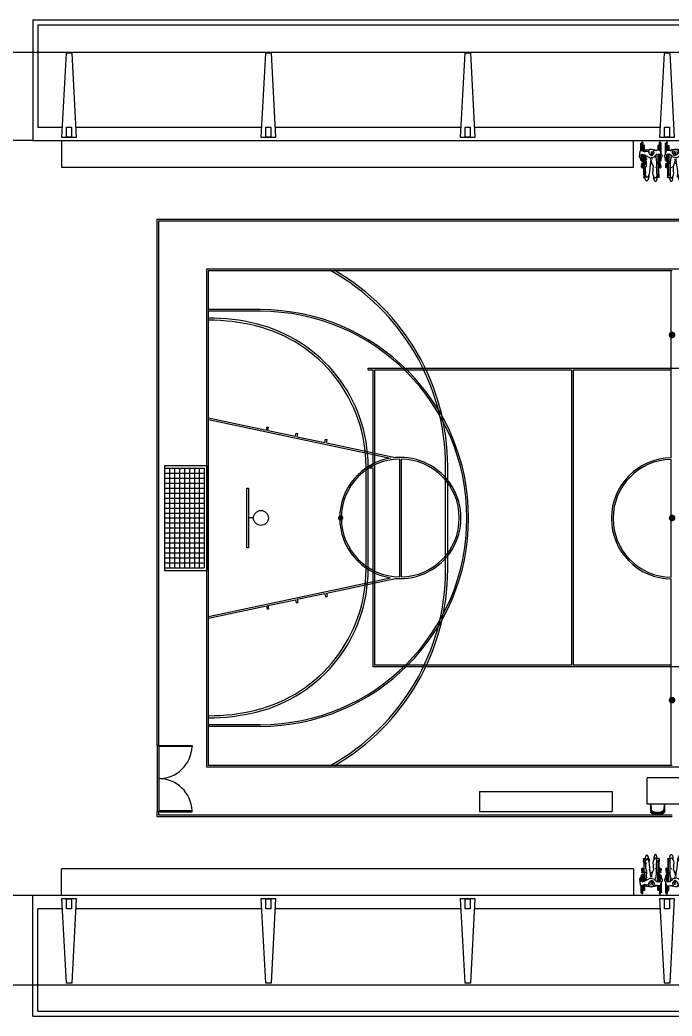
# Model space of a CAD drawing. Header units: millimetres. Extents: x 732 to 1037, y 127 to 299.
# Drawn here: x 750.83 to 770.46, y 268.9 to 298.9 of the extents above; entities that cross this region are included whole.
import ezdxf

# ---------------------------------------------------------------- set-up
doc = ezdxf.new("R2010")
doc.units = ezdxf.units.MM
doc.layers.add('I-ARQ', color=8, linetype='Continuous')

# ---------------------------------------------------------------- blocks, each defined once
blk = doc.blocks.new('deficente_002')
at = {"color": 0, "linetype": 'ByBlock'}
for p, q in [((-0.471, 0.828), (-0.457, 0.91)), ((-0.457, 0.91), (-0.446, 0.926)), ((-0.446, 0.926), (-0.425, 0.935)), ((-0.443, 0.938), (-0.443, 1.158)), ((-0.438, 1.147), (-0.414, 1.147)), ((-0.425, 0.935), (-0.337, 0.905)), ((-0.412, 0.94), (-0.412, 1.174)), ((-0.383, 1.174), (-0.383, 0.929)), ((-0.356, 1.089), (-0.356, 0.98)), ((-0.328, 1.089), (-0.356, 1.089)), ((-0.356, 0.98), (-0.328, 0.98)), ((-0.35, 0.98), (-0.35, 0.916)), ((-0.337, 0.905), (-0.329, 0.897)), ((-0.334, 0.979), (-0.334, 0.912)), ((-0.334, 0.935), (-0.272, 0.953)), ((-0.329, 0.897), (-0.292, 0.914)), ((-0.328, 0.98), (-0.328, 1.089)), ((-0.292, 0.914), (-0.251, 0.918)), ((-0.272, 0.953), (-0.199, 0.966)), ((-0.251, 0.918), (-0.214, 0.91)), ((-0.194, 0.943), (-0.211, 0.929)), ((-0.211, 0.929), (-0.209, 0.903)), ((-0.209, 0.903), (-0.204, 0.867)), ((-0.199, 0.966), (-0.125, 0.97)), ((-0.177, 0.96), (-0.194, 0.943)), ((-0.19, 0.944), (-0.184, 0.93)), ((-0.158, 0.961), (-0.177, 0.96)), ((-0.144, 0.965), (-0.158, 0.961)), ((-0.116, 0.964), (-0.144, 0.965)), ((-0.125, 0.97), (-0.02, 0.959)), ((-0.071, 0.952), (-0.116, 0.964)), ((-0.087, 0.853), (-0.102, 0.917)), ((-0.045, 0.914), (-0.071, 0.952)), ((-0.012, 0.932), (-0.05, 0.922)), ((-0.041, 0.862), (-0.045, 0.914)), ((-0.02, 0.959), (0.039, 0.938)), ((0.022, 0.925), (-0.012, 0.932)), ((0.098, 0.943), (0.026, 0.93)), ((0.069, 1.089), (0.069, 0.98)), ((0.097, 1.089), (0.069, 1.089)), ((0.069, 0.98), (0.097, 0.98)), ((0.074, 0.98), (0.074, 0.946)), ((0.091, 0.979), (0.091, 0.95)), ((0.097, 0.98), (0.097, 1.089)), ((0.139, 0.931), (0.098, 0.943)), ((0.12, 0.945), (0.12, 1.177)), ((0.165, 0.875), (0.139, 0.931)), ((0.149, 1.177), (0.149, 0.922)), ((0.165, 1.147), (0.15, 1.147)), ((0.175, 0.852), (0.175, 1.155)), ((-0.486, 0.777), (-0.469, 0.813)), ((-0.481, 0.735), (-0.486, 0.777)), ((-0.462, 0.715), (-0.481, 0.735)), ((-0.469, 0.813), (-0.471, 0.828)), ((-0.46, 0.731), (-0.471, 0.731)), ((-0.467, 0.812), (-0.456, 0.8)), ((-0.457, 0.702), (-0.46, 0.731)), ((-0.457, 0.702), (-0.453, 0.697)), ((-0.456, 0.8), (-0.424, 0.789)), ((-0.442, 0.701), (-0.453, 0.697)), ((-0.443, 0.633), (-0.443, 0.691)), ((-0.44, 0.72), (-0.442, 0.701)), ((-0.429, 0.751), (-0.44, 0.72)), ((-0.438, 0.644), (-0.414, 0.644)), ((-0.429, 0.79), (-0.429, 0.751)), ((-0.424, 0.789), (-0.398, 0.828)), ((-0.412, 0.611), (-0.412, 0.796)), ((-0.397, 0.826), (-0.348, 0.807)), ((-0.383, 0.811), (-0.383, 0.611)), ((-0.354, 0.459), (-0.354, 0.802)), ((-0.348, 0.807), (-0.325, 0.807)), ((-0.335, 0.824), (-0.319, 0.8)), ((-0.324, 0.795), (-0.324, 0.529)), ((-0.319, 0.8), (-0.296, 0.783)), ((-0.287, 0.734), (-0.297, 0.779)), ((-0.296, 0.783), (-0.271, 0.769)), ((-0.28, 0.706), (-0.287, 0.734)), ((-0.282, 0.657), (-0.278, 0.701)), ((-0.273, 0.538), (-0.282, 0.657)), ((-0.279, 0.685), (-0.264, 0.679)), ((-0.271, 0.769), (-0.251, 0.763)), ((-0.264, 0.679), (-0.255, 0.682)), ((-0.261, 0.765), (-0.203, 0.732)), ((-0.185, 0.866), (-0.207, 0.899)), ((-0.204, 0.867), (-0.181, 0.828)), ((-0.203, 0.732), (-0.158, 0.718)), ((-0.181, 0.828), (-0.169, 0.822)), ((-0.175, 0.824), (-0.158, 0.802)), ((-0.169, 0.822), (-0.147, 0.82)), ((-0.138, 0.668), (-0.161, 0.489)), ((-0.158, 0.802), (-0.139, 0.79)), ((-0.158, 0.718), (-0.118, 0.719)), ((-0.144, 0.67), (-0.157, 0.683)), ((-0.152, 0.89), (-0.131, 0.881)), ((-0.147, 0.82), (-0.12, 0.828)), ((-0.139, 0.79), (-0.121, 0.783)), ((-0.134, 0.839), (-0.107, 0.839)), ((-0.131, 0.881), (-0.117, 0.877)), ((-0.119, 0.619), (-0.13, 0.667)), ((-0.121, 0.783), (-0.1, 0.785)), ((-0.12, 0.828), (-0.088, 0.852)), ((-0.097, 0.542), (-0.119, 0.619)), ((-0.118, 0.719), (-0.058, 0.732)), ((-0.092, 0.685), (-0.117, 0.675)), ((-0.1, 0.785), (-0.058, 0.833)), ((-0.088, 0.852), (-0.069, 0.841)), ((-0.069, 0.841), (-0.056, 0.843)), ((-0.058, 0.833), (-0.041, 0.862)), ((-0.058, 0.732), (-0.023, 0.755)), ((-0.023, 0.755), (-0.009, 0.782)), ((-0.013, 0.784), (0.012, 0.793)), ((0.01, 0.748), (0.003, 0.709)), ((0.007, 0.721), (0.021, 0.677)), ((0.008, 0.787), (0.011, 0.75)), ((0.012, 0.793), (0.032, 0.806)), ((0.021, 0.677), (0.029, 0.552)), ((0.032, 0.806), (0.054, 0.831)), ((0.049, 0.826), (0.073, 0.815)), ((0.07, 0.805), (0.07, 0.529)), ((0.073, 0.815), (0.092, 0.823)), ((0.092, 0.823), (0.103, 0.829)), ((0.1, 0.459), (0.1, 0.816)), ((0.107, 0.833), (0.137, 0.796)), ((0.12, 0.614), (0.12, 0.806)), ((0.149, 0.798), (0.137, 0.796)), ((0.142, 0.796), (0.137, 0.764)), ((0.137, 0.764), (0.149, 0.73)), ((0.148, 0.645), (0.167, 0.645)), ((0.163, 0.81), (0.149, 0.798)), ((0.149, 0.731), (0.149, 0.614)), ((0.149, 0.714), (0.164, 0.717)), ((0.17, 0.831), (0.163, 0.81)), ((0.164, 0.73), (0.17, 0.737)), ((0.164, 0.717), (0.164, 0.73)), ((0.17, 0.831), (0.165, 0.875)), ((0.198, 0.797), (0.17, 0.831)), ((0.17, 0.737), (0.183, 0.719)), ((0.175, 0.63), (0.175, 0.716)), ((0.183, 0.719), (0.193, 0.724)), ((0.193, 0.724), (0.204, 0.772)), ((0.204, 0.772), (0.198, 0.797)), ((-0.42, 0.429), (-0.42, 0.501)), ((-0.354, 0.459), (-0.42, 0.459)), ((-0.336, 0.429), (-0.42, 0.429)), ((-0.413, 0.459), (-0.413, 0.542)), ((-0.413, 0.426), (-0.413, 0.43)), ((-0.385, 0.542), (-0.385, 0.461)), ((-0.385, 0.428), (-0.385, 0.426)), ((-0.345, 0.524), (-0.354, 0.529)), ((-0.354, 0.459), (-0.344, 0.43)), ((-0.354, 0.228), (-0.354, 0.429)), ((-0.333, 0.524), (-0.345, 0.524)), ((-0.336, 0.524), (-0.336, 0.23)), ((-0.324, 0.529), (-0.333, 0.524)), ((-0.321, 0.537), (-0.276, 0.537)), ((-0.319, 0.238), (-0.302, 0.333)), ((-0.302, 0.357), (-0.296, 0.403)), ((-0.29, 0.246), (-0.302, 0.357)), ((-0.296, 0.403), (-0.289, 0.437)), ((-0.289, 0.437), (-0.271, 0.488)), ((-0.277, 0.512), (-0.272, 0.538)), ((-0.273, 0.483), (-0.277, 0.512)), ((-0.264, 0.525), (-0.273, 0.538)), ((-0.175, 0.406), (-0.183, 0.289)), ((-0.175, 0.406), (-0.179, 0.405)), ((-0.165, 0.44), (-0.175, 0.406)), ((-0.161, 0.489), (-0.165, 0.44)), ((-0.15, 0.539), (-0.1, 0.538)), ((-0.064, 0.454), (-0.097, 0.542)), ((-0.079, 0.261), (-0.067, 0.323)), ((-0.069, 0.394), (-0.062, 0.461)), ((-0.069, 0.334), (-0.069, 0.394)), ((-0.058, 0.299), (-0.069, 0.334)), ((-0.002, 0.428), (-0.014, 0.423)), ((0.029, 0.552), (0.034, 0.535)), ((0.034, 0.535), (0.033, 0.432)), ((0.033, 0.432), (0.035, 0.248)), ((0.036, 0.539), (0.07, 0.538)), ((0.07, 0.529), (0.079, 0.524)), ((0.079, 0.524), (0.091, 0.524)), ((0.082, 0.524), (0.082, 0.23)), ((0.082, 0.429), (0.167, 0.429)), ((0.1, 0.459), (0.09, 0.43)), ((0.091, 0.524), (0.1, 0.529)), ((0.1, 0.459), (0.165, 0.459)), ((0.1, 0.228), (0.1, 0.429)), ((0.126, 0.54), (0.13, 0.459)), ((0.131, 0.429), (0.131, 0.424)), ((0.158, 0.459), (0.154, 0.542)), ((0.16, 0.425), (0.16, 0.429)), ((0.167, 0.429), (0.163, 0.501)), ((-0.354, 0.163), (-0.357, 0.117)), ((-0.357, 0.117), (-0.306, 0.12)), ((-0.342, 0.232), (-0.356, 0.225)), ((-0.356, 0.225), (-0.354, 0.162)), ((-0.324, 0.156), (-0.355, 0.155)), ((-0.33, 0.229), (-0.342, 0.232)), ((-0.323, 0.216), (-0.33, 0.229)), ((-0.324, 0.156), (-0.323, 0.216)), ((-0.31, 0.214), (-0.322, 0.212)), ((-0.314, 0.23), (-0.319, 0.238)), ((-0.302, 0.198), (-0.314, 0.23)), ((-0.307, 0.104), (-0.303, 0.149)), ((-0.301, 0.057), (-0.307, 0.104)), ((-0.303, 0.149), (-0.298, 0.184)), ((-0.283, 0.163), (-0.302, 0.198)), ((-0.285, 0.028), (-0.301, 0.057)), ((-0.263, 0.015), (-0.285, 0.028)), ((-0.255, 0.121), (-0.283, 0.163)), ((-0.248, 0.019), (-0.263, 0.015)), ((-0.225, 0.142), (-0.255, 0.121)), ((-0.233, 0.041), (-0.248, 0.019)), ((-0.215, 0.095), (-0.233, 0.041)), ((-0.198, 0.204), (-0.225, 0.142)), ((-0.222, 0.141), (-0.215, 0.123)), ((-0.216, 0.126), (-0.194, 0.127)), ((-0.215, 0.123), (-0.215, 0.095)), ((-0.189, 0.229), (-0.198, 0.204)), ((-0.19, 0.166), (-0.194, 0.213)), ((-0.194, 0.127), (-0.191, 0.135)), ((-0.191, 0.135), (-0.19, 0.166)), ((-0.183, 0.289), (-0.189, 0.229)), ((-0.071, 0.204), (-0.079, 0.261)), ((-0.046, 0.146), (-0.071, 0.204)), ((-0.05, 0.124), (-0.052, 0.161)), ((-0.05, 0.089), (-0.047, 0.143)), ((-0.033, 0.033), (-0.05, 0.089)), ((-0.025, 0.112), (-0.046, 0.146)), ((-0.018, 0.013), (-0.033, 0.033)), ((-0.005, 0.099), (-0.025, 0.112)), ((0, 0), (-0.018, 0.013)), ((0.029, 0.139), (-0.005, 0.099)), ((0.011, 0), (0, 0)), ((0.024, 0.013), (0.011, 0)), ((0.04, 0.07), (0.024, 0.013)), ((0.037, 0.211), (0.029, 0.139)), ((0.03, 0.131), (0.035, 0.119)), ((0.035, 0.248), (0.037, 0.211)), ((0.035, 0.119), (0.04, 0.07)), ((0.07, 0.216), (0.041, 0.216)), ((0.108, 0.123), (0.046, 0.125)), ((0.069, 0.158), (0.071, 0.216)), ((0.069, 0.158), (0.102, 0.158)), ((0.075, 0.231), (0.071, 0.216)), ((0.082, 0.234), (0.075, 0.231)), ((0.099, 0.23), (0.083, 0.234)), ((0.107, 0.219), (0.099, 0.23)), ((0.106, 0.159), (0.107, 0.219)), ((0.109, 0.123), (0.108, 0.171))]:
    blk.add_line(p, q, dxfattribs=at)
for centre, radius, start, end in [((-0.398, 1.174), 0.0146, 0, 180), ((0.134, 1.177), 0.0146, 0, 180), ((-0.398, 0.611), 0.0146, 180, 0), ((0.134, 0.614), 0.0146, 180, 0), ((-0.399, 0.542), 0.0142, 0, 180), ((-0.399, 0.426), 0.0142, 180, 0), ((0.14, 0.541), 0.0142, 2.6629, 182.6629), ((0.145, 0.425), 0.0142, 182.6629, 2.6629)]:
    blk.add_arc(centre, radius, start, end, dxfattribs=at)

msp = doc.modelspace()

# ---------------------------------------------------------------- linework, layer by layer
at = {"layer": 'I-ARQ'}
for p, q in [((751.216, 298.903), (795.399, 298.903)), ((751.216, 298.903), (751.216, 295.273)), ((751.366, 298.753), (795.249, 298.753)), ((751.366, 298.753), (751.366, 295.673)), ((732.042, 297.935), (796.593, 297.935)), ((751.366, 295.673), (752.098, 295.673)), ((752.517, 295.673), (758.098, 295.673)), ((758.517, 295.673), (764.098, 295.673)), ((764.517, 295.673), (770.098, 295.673)), ((751.216, 295.273), (747.399, 295.273)), ((751.216, 295.273), (795.399, 295.273)), ((752.083, 295.273), (752.083, 294.473)), ((752.383, 295.373), (752.233, 295.373)), ((758.383, 295.373), (758.233, 295.373)), ((764.383, 295.373), (764.233, 295.373)), ((769.295, 294.473), (769.295, 295.273)), ((770.383, 295.373), (770.233, 295.373)), ((752.083, 294.473), (769.295, 294.473)), ((754.957, 277.053), (754.957, 292.903)), ((754.957, 292.903), (785.957, 292.903)), ((755.007, 292.853), (785.907, 292.853)), ((755.007, 277.053), (755.007, 292.853)), ((756.457, 276.403), (756.457, 291.403)), ((756.457, 291.403), (784.457, 291.403)), ((756.457, 276.403), (756.457, 291.403)), ((756.457, 291.403), (784.457, 291.403)), ((756.507, 289.923), (756.507, 291.353)), ((756.507, 291.353), (760.177, 291.353)), ((756.507, 291.353), (770.457, 291.353)), ((756.507, 290.178), (756.507, 291.353)), ((760.306, 291.353), (770.432, 291.353)), ((770.432, 285.716), (770.432, 291.353)), ((758.057, 290.178), (756.507, 290.178)), ((756.507, 286.917), (756.507, 290.128)), ((758.057, 290.128), (756.507, 290.128)), ((756.507, 277.946), (756.507, 289.859)), ((761.307, 288.416), (779.457, 288.416)), ((761.307, 288.366), (761.307, 288.416)), ((761.307, 288.366), (761.457, 288.366)), ((761.457, 285.466), (761.457, 288.366)), ((767.432, 288.366), (767.432, 279.466)), ((767.482, 288.366), (767.482, 279.466)), ((756.507, 286.917), (758.244, 286.549)), ((756.507, 286.866), (761.982, 285.704)), ((756.507, 280.939), (756.507, 286.866)), ((758.244, 286.549), (758.264, 286.647)), ((758.264, 286.647), (758.313, 286.636)), ((758.292, 286.538), (758.313, 286.636)), ((758.292, 286.538), (759.124, 286.362)), ((759.124, 286.362), (759.145, 286.46)), ((759.145, 286.46), (759.194, 286.449)), ((759.173, 286.351), (759.194, 286.449)), ((759.173, 286.351), (760.004, 286.175)), ((760.004, 286.175), (760.025, 286.273)), ((760.025, 286.273), (760.074, 286.262)), ((760.053, 286.164), (760.074, 286.262)), ((760.053, 286.164), (762.136, 285.722)), ((762.252, 285.677), (762.252, 282.128)), ((762.302, 285.677), (762.302, 282.128)), ((770.432, 282.117), (770.432, 285.666)), ((755.177, 285.483), (756.457, 285.483)), ((755.177, 285.483), (755.177, 282.323)), ((755.177, 285.483), (755.177, 285.403)), ((755.177, 285.403), (756.377, 285.403)), ((755.327, 285.403), (755.327, 282.403)), ((755.477, 285.403), (755.477, 282.403)), ((755.627, 285.403), (755.627, 282.403)), ((755.777, 285.403), (755.777, 282.403)), ((755.927, 285.403), (755.927, 282.403)), ((756.077, 285.403), (756.077, 282.403)), ((756.227, 285.403), (756.227, 282.403)), ((756.377, 285.403), (756.377, 282.403)), ((756.457, 285.483), (756.457, 282.323)), ((761.246, 282.351), (761.246, 285.454)), ((761.307, 285.416), (761.307, 285.466)), ((761.457, 285.466), (761.307, 285.466)), ((761.307, 285.416), (761.457, 285.416)), ((761.31, 282.351), (761.31, 285.454)), ((761.457, 279.416), (761.457, 285.416)), ((763.641, 282.351), (763.641, 285.454)), ((763.705, 282.351), (763.705, 285.454)), ((755.177, 285.253), (756.377, 285.253)), ((755.177, 285.103), (756.377, 285.103)), ((755.177, 284.953), (756.377, 284.953)), ((755.177, 284.803), (756.377, 284.803)), ((755.177, 284.653), (756.377, 284.653)), ((755.177, 284.503), (756.377, 284.503)), ((755.177, 284.353), (756.377, 284.353)), ((755.177, 284.203), (756.377, 284.203)), ((755.177, 284.053), (756.377, 284.053)), ((755.177, 283.903), (756.377, 283.903)), ((757.857, 283.903), (757.707, 283.903)), ((755.177, 283.753), (756.377, 283.753)), ((755.177, 283.603), (756.377, 283.603)), ((755.177, 283.453), (756.377, 283.453)), ((755.177, 283.303), (756.377, 283.303)), ((755.177, 283.153), (756.377, 283.153)), ((755.177, 283.003), (756.377, 283.003)), ((755.177, 282.853), (756.377, 282.853)), ((755.177, 282.703), (756.377, 282.703)), ((755.177, 282.553), (756.377, 282.553)), ((755.177, 282.403), (756.377, 282.403)), ((755.177, 282.403), (755.177, 282.323)), ((755.177, 282.323), (756.457, 282.323)), ((756.507, 280.939), (761.982, 282.102)), ((760.053, 281.641), (762.136, 282.083)), ((770.432, 276.453), (770.432, 282.067)), ((758.292, 281.267), (759.124, 281.443)), ((759.124, 281.443), (759.145, 281.346)), ((759.173, 281.454), (760.004, 281.63)), ((759.173, 281.454), (759.194, 281.356)), ((760.004, 281.63), (760.025, 281.532)), ((760.025, 281.532), (760.074, 281.543)), ((760.053, 281.641), (760.074, 281.543)), ((756.507, 280.888), (758.244, 281.256)), ((758.244, 281.256), (758.264, 281.159)), ((758.264, 281.159), (758.313, 281.169)), ((758.292, 281.267), (758.313, 281.169)), ((759.145, 281.346), (759.194, 281.356)), ((756.507, 277.678), (756.507, 280.888)), ((779.607, 279.416), (761.457, 279.416)), ((756.507, 276.453), (756.507, 277.883)), ((758.057, 277.678), (756.507, 277.678)), ((756.507, 276.453), (756.507, 277.628)), ((758.057, 277.628), (756.507, 277.628)), ((754.957, 277.053), (754.957, 275.053)), ((755.007, 277.053), (754.957, 277.053)), ((755.007, 277.053), (755.007, 275.053)), ((756.507, 276.928), (756.507, 276.928)), ((784.457, 276.403), (756.457, 276.403)), ((784.457, 276.403), (756.457, 276.403)), ((760.177, 276.453), (756.507, 276.453)), ((770.457, 276.453), (756.507, 276.453)), ((770.432, 276.453), (760.306, 276.453)), ((769.707, 275.281), (769.707, 276.081)), ((771.207, 276.081), (769.707, 276.081)), ((764.657, 275.668), (764.657, 275.068)), ((764.657, 275.668), (768.657, 275.668)), ((768.657, 275.668), (768.657, 275.068)), ((771.207, 275.281), (769.707, 275.281)), ((769.804, 275.281), (769.818, 275.124)), ((769.807, 275.254), (769.807, 275.037)), ((769.814, 275.281), (769.828, 275.128)), ((770.222, 275.281), (770.208, 275.128)), ((770.232, 275.281), (770.218, 275.124)), ((770.229, 275.254), (770.229, 275.038)), ((755.007, 275.053), (754.957, 275.053)), ((754.957, 274.903), (754.957, 275.053)), ((770.457, 274.903), (754.957, 274.903)), ((755.007, 274.953), (755.007, 275.053)), ((770.457, 274.953), (755.007, 274.953)), ((764.657, 275.068), (768.657, 275.068)), ((769.807, 275.046), (769.848, 275.072)), ((769.824, 275.035), (769.809, 275.035)), ((769.824, 275.035), (769.866, 275.063)), ((769.827, 275.096), (769.827, 275.059)), ((770.001, 275.03), (770.001, 275.006)), ((770.036, 275.03), (770.036, 275.006)), ((770.212, 275.035), (770.17, 275.063)), ((770.229, 275.046), (770.188, 275.072)), ((770.209, 275.096), (770.209, 275.059)), ((770.212, 275.035), (770.226, 275.035)), ((769.295, 273.333), (752.083, 273.333)), ((752.083, 272.533), (752.083, 273.333)), ((769.295, 273.333), (769.295, 272.533)), ((751.216, 272.533), (747.399, 272.533)), ((751.216, 268.903), (751.216, 272.533)), ((752.083, 272.533), (751.216, 272.533)), ((788.533, 272.533), (752.083, 272.533)), ((795.399, 272.533), (756.216, 272.533)), ((752.098, 272.133), (751.366, 272.133)), ((751.366, 269.053), (751.366, 272.133)), ((758.098, 272.133), (752.517, 272.133)), ((764.098, 272.133), (758.517, 272.133)), ((770.098, 272.133), (764.517, 272.133)), ((796.593, 269.835), (732.042, 269.835)), ((751.216, 268.903), (795.399, 268.903)), ((751.366, 269.053), (795.249, 269.053))]:
    msp.add_line(p, q, dxfattribs=at)
for points in [[(752.533, 295.373), (752.399, 297.903), (752.216, 297.903), (752.083, 295.373)], [(758.083, 295.373), (758.533, 295.373), (758.399, 297.903), (758.216, 297.903)], [(764.083, 295.373), (764.533, 295.373), (764.399, 297.903), (764.216, 297.903)], [(770.083, 295.373), (770.533, 295.373), (770.399, 297.903), (770.216, 297.903)], [(784.457, 276.403), (756.457, 276.403), (756.457, 291.403), (784.457, 291.403)], [(757.657, 284.803), (757.707, 284.803), (757.707, 283.003), (757.657, 283.003)], [(755.007, 277.053), (756.007, 277.053), (756.007, 277.023), (755.007, 277.023)], [(755.007, 275.053), (756.007, 275.053), (756.007, 275.083), (755.007, 275.083)], [(752.083, 272.433), (752.216, 269.903), (752.399, 269.903), (752.533, 272.433)], [(752.383, 272.433), (752.383, 272.133), (752.233, 272.133), (752.233, 272.433)], [(758.533, 272.433), (758.083, 272.433), (758.216, 269.903), (758.399, 269.903)], [(758.383, 272.433), (758.383, 272.133), (758.233, 272.133), (758.233, 272.433)], [(764.533, 272.433), (764.083, 272.433), (764.216, 269.903), (764.399, 269.903)], [(764.383, 272.433), (764.383, 272.133), (764.233, 272.133), (764.233, 272.433)], [(770.083, 272.433), (770.216, 269.903), (770.399, 269.903), (770.533, 272.433)], [(770.383, 272.133), (770.233, 272.133), (770.233, 272.433), (770.383, 272.433)]]:
    msp.add_lwpolyline(points, close=True, dxfattribs=at)
for points in [[(752.233, 295.373), (752.233, 295.673), (752.383, 295.673), (752.383, 295.373)], [(758.233, 295.373), (758.233, 295.673), (758.383, 295.673), (758.383, 295.373)], [(764.233, 295.373), (764.233, 295.673), (764.383, 295.673), (764.383, 295.373)], [(770.233, 295.373), (770.233, 295.673), (770.383, 295.673), (770.383, 295.373)], [(767.432, 279.466), (761.507, 279.466), (761.507, 288.366), (767.432, 288.366)], [(767.482, 288.366), (770.432, 288.366)], [(770.432, 279.466), (767.482, 279.466)], [(770.383, 272.433), (770.383, 272.133)]]:
    msp.add_lwpolyline(points, dxfattribs=at)
for points, const_width in [([(770.51, 289.416, 1), (770.405, 289.416, 1)], 0.095), ([(760.523, 283.903, 1), (760.439, 283.903, 1)], 0.0758), ([(770.405, 283.903, 1), (770.51, 283.903, 1)], 0.095), ([(770.51, 278.416, 1), (770.405, 278.416, 1)], 0.095)]:
    msp.add_lwpolyline(points, format="xyb", close=True, dxfattribs=dict(at, const_width=const_width))
msp.add_circle((758.082, 283.903), 0.225, dxfattribs=at)
for centre, radius, start, end in [((756.887, 285.454), 6.755, 0, 60.8468), ((756.887, 285.454), 6.818, 0, 59.8986), ((758.057, 283.903), 6.275, 270, 90), ((758.057, 283.903), 6.225, 270, 90), ((756.507, 283.903), 6.02, 76.261, 90), ((756.507, 283.903), 5.956, 76.261, 90), ((756.887, 285.454), 4.359, 0, 76.261), ((756.887, 285.454), 4.423, 0, 76.261), ((762.277, 283.903), 1.825, 99.3031, 260.6969), ((762.277, 283.903), 1.775, 90.807, 269.193), ((762.277, 283.903), 1.825, 265.553, 94.447), ((762.277, 283.903), 1.775, 270.807, 89.193), ((770.457, 283.891), 1.825, 90.7849, 269.2151), ((770.457, 283.891), 1.775, 90.807, 269.193), ((756.887, 282.351), 4.359, 283.739, 0), ((756.887, 282.351), 4.423, 283.739, 0), ((756.887, 282.351), 6.755, 299.1532, 0), ((756.887, 282.351), 6.818, 300.1014, 0), ((756.507, 283.903), 5.956, 270, 283.739), ((756.507, 283.903), 6.02, 270, 283.739), ((755.007, 277.053), 1, 270, 358.2816), ((755.007, 275.053), 1, 1.7184, 90), ((769.888, 275.13), 0.07, 185.1212, 243.6047), ((769.898, 275.134), 0.07, 185.2999, 245.7361), ((770.138, 275.134), 0.07, 294.2639, 354.7001), ((770.148, 275.13), 0.07, 296.3953, 354.8788), ((769.809, 275.037), 0.002, 180, 270), ((769.836, 275.03), 0.00782, 29.8109, 225.3255), ((769.856, 275.036), 0.0275, 205.1455, 233.4571), ((770.018, 275.261), 0.305, 234.1238, 305.8762), ((769.853, 275.035), 0.01, 80.3294, 205.1455), ((769.856, 275.036), 0.0125, 205.1455, 233.1301), ((770.018, 275.261), 0.29, 234.1442, 305.8558), ((770.018, 275.368), 0.362, 243.2374, 296.7626), ((770.018, 275.392), 0.362, 243.6047, 296.3953), ((770.018, 275.401), 0.362, 245.7361, 294.2639), ((770.183, 275.035), 0.01, 334.8545, 99.6706), ((770.181, 275.036), 0.0125, 306.8699, 334.8545), ((770.2, 275.03), 0.00782, 314.6745, 150.1891), ((770.181, 275.036), 0.0275, 306.5429, 334.8545), ((770.226, 275.038), 0.003, 270, 0)]:
    msp.add_arc(centre, radius, start, end, dxfattribs=at)

# ---------------------------------------------------------------- block references
msp.add_blockref('deficente_002', (769.958, 294.036), dxfattribs=at)
at = {"layer": 'I-ARQ', "extrusion": (0, 0, -1), "zscale": -1}
msp.add_blockref('deficente_002', (-770.433, 294.036), dxfattribs=at)
at = {"layer": 'I-ARQ', "extrusion": (0, 0, -1), "zscale": -1, "rotation": 180}
msp.add_blockref('deficente_002', (-769.958, 273.769), dxfattribs=at)
at = {"layer": 'I-ARQ', "rotation": 180}
msp.add_blockref('deficente_002', (770.433, 273.769), dxfattribs=at)

doc.saveas('drawing.dxf')
